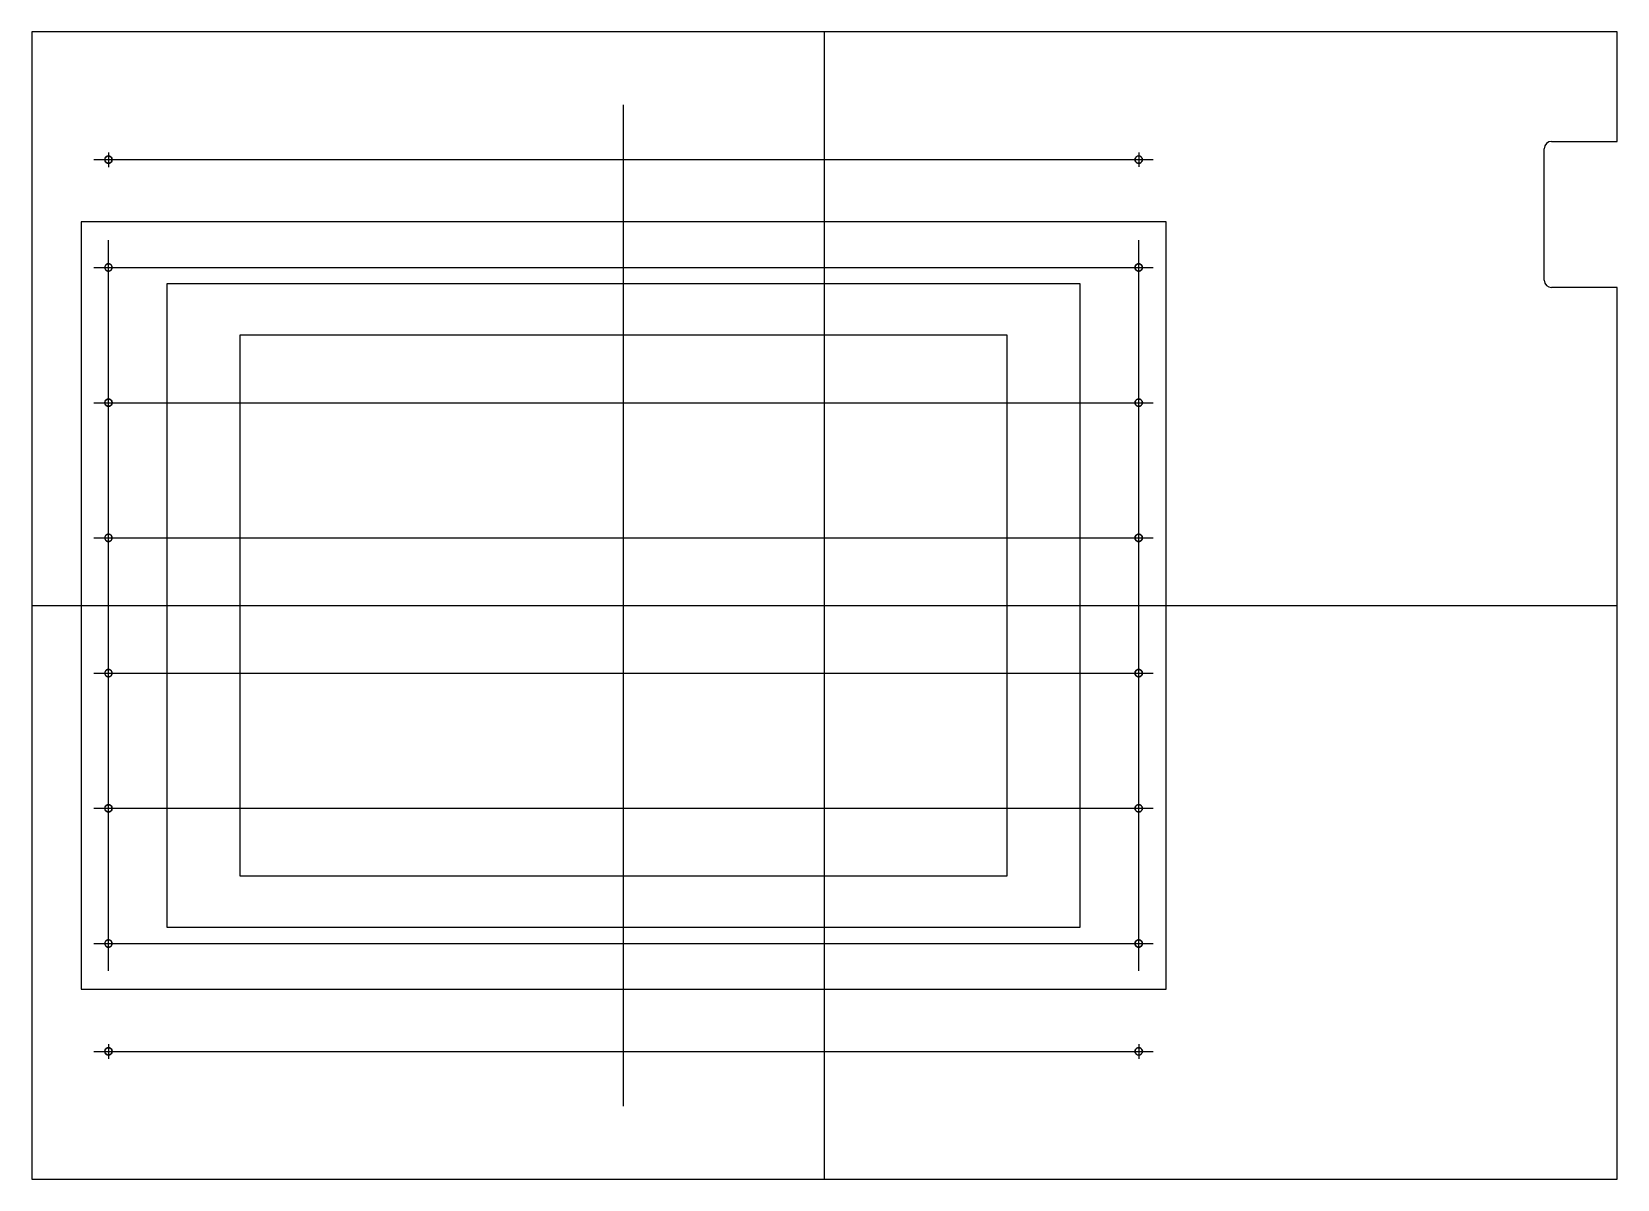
# Model space of a CAD drawing. Header units: millimetres. Extents: x -217 to 217, y -157 to 157.
import ezdxf

# ---------------------------------------------------------------- set-up
doc = ezdxf.new("R2010")
doc.units = ezdxf.units.MM
doc.header["$MEASUREMENT"] = 0
doc.layers.add('Default', color=7, linetype='Continuous', true_color=0x000000)

msp = doc.modelspace()

# ---------------------------------------------------------------- linework, layer by layer
at = {"layer": 'Default'}
for p, q in [((0, -157, -10), (0, 157, -10)), ((0, -157, -8), (0, 157, -8)), ((197.59, 126.41, -8), (197.59, 126.41, -10)), ((199, 127, -10), (199, 127, -8)), ((199, 127, -9), (217, 127, -9)), ((208, 127, -8), (208, 127, -10)), ((-197, 122, -10), (-197, 122, -8)), ((-196, 123, -10), (-196, 123, -8)), ((-195, 122, -10), (-195, 122, -8)), ((85, 122, -10), (85, 122, -8)), ((86, 123, -10), (86, 123, -8)), ((87, 122, -10), (87, 122, -8)), ((197, 125, -10), (197, 125, -8)), ((197, 89, -9), (197, 125, -9)), ((-196, 121, -10), (-196, 121, -8)), ((86, 121, -10), (86, 121, -8)), ((197, 107, -8), (197, 107, -10)), ((-197, 92.5, -10), (-197, 92.5, -8)), ((-196, 93.5, -10), (-196, 93.5, -8)), ((-196, 91.5, -10), (-196, 91.5, -8)), ((-195, 92.5, -10), (-195, 92.5, -8)), ((85, 92.5, -10), (85, 92.5, -8)), ((86, 93.5, -10), (86, 93.5, -8)), ((86, 91.5, -10), (86, 91.5, -8)), ((87, 92.5, -10), (87, 92.5, -8)), ((197, 89, -10), (197, 89, -8)), ((197.59, 87.59, -8), (197.59, 87.59, -10)), ((199, 87, -8), (199, 87, -10)), ((217, 87, -9), (199, 87, -9)), ((208, 87, -8), (208, 87, -10)), ((-196, 56.5, -10), (-196, 56.5, -8)), ((86, 56.5, -10), (86, 56.5, -8)), ((-197, 55.5, -10), (-197, 55.5, -8)), ((-196, 54.5, -10), (-196, 54.5, -8)), ((-195, 55.5, -10), (-195, 55.5, -8)), ((85, 55.5, -10), (85, 55.5, -8)), ((86, 54.5, -10), (86, 54.5, -8)), ((87, 55.5, -10), (87, 55.5, -8)), ((-197, 18.5, -10), (-197, 18.5, -8)), ((-196, 19.5, -10), (-196, 19.5, -8)), ((-196, 17.5, -10), (-196, 17.5, -8)), ((-195, 18.5, -10), (-195, 18.5, -8)), ((85, 18.5, -10), (85, 18.5, -8)), ((86, 19.5, -10), (86, 19.5, -8)), ((86, 17.5, -10), (86, 17.5, -8)), ((87, 18.5, -10), (87, 18.5, -8)), ((-217, 0, -10), (217, 0, -10)), ((-217, 0, -8), (217, 0, -8)), ((-197, -18.5, -10), (-197, -18.5, -8)), ((-196, -17.5, -10), (-196, -17.5, -8)), ((-196, -19.5, -10), (-196, -19.5, -8)), ((-195, -18.5, -10), (-195, -18.5, -8)), ((85, -18.5, -10), (85, -18.5, -8)), ((86, -17.5, -10), (86, -17.5, -8)), ((86, -19.5, -10), (86, -19.5, -8)), ((87, -18.5, -10), (87, -18.5, -8)), ((-197, -55.5, -10), (-197, -55.5, -8)), ((-196, -54.5, -10), (-196, -54.5, -8)), ((-195, -55.5, -10), (-195, -55.5, -8)), ((85, -55.5, -10), (85, -55.5, -8)), ((86, -54.5, -10), (86, -54.5, -8)), ((87, -55.5, -10), (87, -55.5, -8)), ((-196, -56.5, -10), (-196, -56.5, -8)), ((86, -56.5, -10), (86, -56.5, -8)), ((-197, -92.5, -10), (-197, -92.5, -8)), ((-196, -91.5, -10), (-196, -91.5, -8)), ((-196, -93.5, -10), (-196, -93.5, -8)), ((-195, -92.5, -10), (-195, -92.5, -8)), ((85, -92.5, -10), (85, -92.5, -8)), ((86, -91.5, -10), (86, -91.5, -8)), ((86, -93.5, -10), (86, -93.5, -8)), ((87, -92.5, -10), (87, -92.5, -8)), ((-196, -121, -10), (-196, -121, -8)), ((86, -121, -10), (86, -121, -8)), ((-197, -122, -10), (-197, -122, -8)), ((-196, -123, -10), (-196, -123, -8)), ((-195, -122, -10), (-195, -122, -8)), ((85, -122, -10), (85, -122, -8)), ((86, -123, -10), (86, -123, -8)), ((87, -122, -10), (87, -122, -8))]:
    msp.add_line(p, q, dxfattribs=at)
for points in [[(-55, -137), (-55, 137)], [(-200, 122), (90, 122)], [(-196, 123.99), (-196, 119.97)], [(86, 123.99), (86, 119.99)], [(-196, -100), (-196, 100)], [(86, -100), (86, 100)], [(-200, 92.5), (90, 92.5)], [(-200, 55.5), (90, 55.5)], [(-200, 18.5), (90, 18.5)], [(-200, -18.5), (90, -18.5)], [(-200, -55.5), (90, -55.5)], [(-200, -92.5), (90, -92.5)], [(-196, -120.01), (-196, -124.01)], [(86, -120), (86, -124)], [(-200, -122), (90, -122)]]:
    msp.add_lwpolyline(points, dxfattribs=at)
for points in [[(-203.5, -105), (93.5, -105), (93.5, 105), (-203.5, 105)], [(-180, -88), (70, -88), (70, 88), (-180, 88)], [(-160, -74), (50, -74), (50, 74), (-160, 74)]]:
    msp.add_lwpolyline(points, close=True, dxfattribs=at)
for centre in [(-196, 122, -9), (86, 122, -9), (-196, 92.5, -9), (86, 92.5, -9), (-196, 55.5, -9), (86, 55.5, -9), (-196, 18.5, -9), (86, 18.5, -9), (-196, -18.5, -9), (86, -18.5, -9), (-196, -55.5, -9), (86, -55.5, -9), (-196, -92.5, -9), (86, -92.5, -9), (-196, -122, -9), (86, -122, -9)]:
    msp.add_circle(centre, 1, dxfattribs=at)
for centre, start, end in [((199, 125, -10), 90, 180), ((199, 125, -8), 90, 180), ((199, 125, -9), 90, 180), ((199, 89, -10), 180, 270), ((199, 89, -8), 180, 270), ((199, 89, -9), 180, 270)]:
    msp.add_arc(centre, 2, start, end, dxfattribs=at)
for points in [[(217, 157, -10), (0, 157, -10), (-217, 157, -10)], [(-217, 157, -10), (-217, 157, -9), (-217, 157, -8)], [(217, 157, -8), (0, 157, -8), (-217, 157, -8)], [(-217, 157, -10), (-217, 0, -10), (-217, -157, -10)], [(-217, 157, -8), (-217, 0, -8), (-217, -157, -8)], [(217, 157, -9), (0, 157, -9), (-217, 157, -9)], [(-217, 157, -9), (-217, 0, -9), (-217, -157, -9)], [(0, 157, -10), (0, 157, -9), (0, 157, -8)], [(217, 157, -10), (217, 157, -9), (217, 157, -8)], [(217, 127, -10), (217, 142, -10), (217, 157, -10)], [(217, 127, -8), (217, 142, -8), (217, 157, -8)], [(217, 127, -9), (217, 142, -9), (217, 157, -9)], [(199, 127, -10), (208, 127, -10), (217, 127, -10)], [(199, 127, -8), (208, 127, -8), (217, 127, -8)], [(217, 127, -8), (217, 127, -9), (217, 127, -10)], [(197, 89, -10), (197, 107, -10), (197, 125, -10)], [(197, 89, -8), (197, 107, -8), (197, 125, -8)], [(217, 87, -10), (208, 87, -10), (199, 87, -10)], [(217, 87, -8), (208, 87, -8), (199, 87, -8)], [(217, -157, -10), (217, -35, -10), (217, 87, -10)], [(217, -157, -8), (217, -35, -8), (217, 87, -8)], [(217, 87, -10), (217, 87, -9), (217, 87, -8)], [(217, -157, -9), (217, -35, -9), (217, 87, -9)], [(-217, 0, -10), (-217, 0, -9), (-217, 0, -8)], [(217, -35, -10), (217, -35, -9), (217, -35, -8)], [(-217, -157, -10), (0, -157, -10), (217, -157, -10)], [(-217, -157, -8), (0, -157, -8), (217, -157, -8)], [(-217, -157, -10), (-217, -157, -9), (-217, -157, -8)], [(-217, -157, -9), (0, -157, -9), (217, -157, -9)], [(0, -157, -10), (0, -157, -9), (0, -157, -8)], [(217, -157, -10), (217, -157, -9), (217, -157, -8)]]:
    msp.add_open_spline(points, degree=2, dxfattribs=at)
for points, weights, knots in [([(-195, 122, -10), (-195, 121, -10), (-196, 121, -10), (-197, 121, -10), (-197, 122, -10), (-197, 123, -10), (-196, 123, -10), (-195, 123, -10), (-195, 122, -10)], [1, 0.707106781187, 1, 0.707106781187, 1, 0.707106781187, 1, 0.707106851018, 0.999999860338], [-6.283185, -6.283185, -6.283185, -4.712389, -4.712389, -3.141592, -3.141592, -1.570796, -1.570796, 0, 0, 0]), ([(-195, 122, -8), (-195, 121, -8), (-196, 121, -8), (-197, 121, -8), (-197, 122, -8), (-197, 123, -8), (-196, 123, -8), (-195, 123, -8), (-195, 122, -8)], [1, 0.707106781187, 1, 0.707106781187, 1, 0.707106781187, 1, 0.707106851018, 0.999999860338], [-6.283185, -6.283185, -6.283185, -4.712389, -4.712389, -3.141592, -3.141592, -1.570796, -1.570796, 0, 0, 0]), ([(87, 122, -10), (87, 121, -10), (86, 121, -10), (85, 121, -10), (85, 122, -10), (85, 123, -10), (86, 123, -10), (87, 123, -10), (87, 122, -10)], [0.999999860338, 0.707106851018, 1, 0.707106781187, 1, 0.707106781187, 1, 0.707106851018, 0.999999860338], [-6.283185, -6.283185, -6.283185, -4.712389, -4.712389, -3.141593, -3.141593, -1.570796, -1.570796, 0, 0, 0]), ([(87, 122, -8), (87, 121, -8), (86, 121, -8), (85, 121, -8), (85, 122, -8), (85, 123, -8), (86, 123, -8), (87, 123, -8), (87, 122, -8)], [0.999999860338, 0.707106851018, 1, 0.707106781187, 1, 0.707106781187, 1, 0.707106851018, 0.999999860338], [-6.283185, -6.283185, -6.283185, -4.712389, -4.712389, -3.141593, -3.141593, -1.570796, -1.570796, 0, 0, 0]), ([(-195, 92.5, -10), (-195, 91.5, -10), (-196, 91.5, -10), (-197, 91.5, -10), (-197, 92.5, -10), (-197, 93.5, -10), (-196, 93.5, -10), (-195, 93.5, -10), (-195, 92.5, -10)], [0.999999860338, 0.707106851018, 1, 0.707106781187, 1, 0.707106781187, 1, 0.707106781187, 1], [-6.283185, -6.283185, -6.283185, -4.712389, -4.712389, -3.141593, -3.141593, -1.570796, -1.570796, 0, 0, 0]), ([(-195, 92.5, -8), (-195, 91.5, -8), (-196, 91.5, -8), (-197, 91.5, -8), (-197, 92.5, -8), (-197, 93.5, -8), (-196, 93.5, -8), (-195, 93.5, -8), (-195, 92.5, -8)], [0.999999860338, 0.707106851018, 1, 0.707106781187, 1, 0.707106781187, 1, 0.707106781187, 1], [-6.283185, -6.283185, -6.283185, -4.712389, -4.712389, -3.141593, -3.141593, -1.570796, -1.570796, 0, 0, 0]), ([(87, 92.5, -10), (87, 91.5, -10), (86, 91.5, -10), (85, 91.5, -10), (85, 92.5, -10), (85, 93.5, -10), (86, 93.5, -10), (87, 93.5, -10), (87, 92.5, -10)], [0.999999860338, 0.707106851018, 1, 0.707106781187, 1, 0.707106781187, 1, 0.707106781187, 1], [-6.283185, -6.283185, -6.283185, -4.712389, -4.712389, -3.141593, -3.141593, -1.570796, -1.570796, 0, 0, 0]), ([(87, 92.5, -8), (87, 91.5, -8), (86, 91.5, -8), (85, 91.5, -8), (85, 92.5, -8), (85, 93.5, -8), (86, 93.5, -8), (87, 93.5, -8), (87, 92.5, -8)], [0.999999860338, 0.707106851018, 1, 0.707106781187, 1, 0.707106781187, 1, 0.707106781187, 1], [-6.283185, -6.283185, -6.283185, -4.712389, -4.712389, -3.141593, -3.141593, -1.570796, -1.570796, 0, 0, 0]), ([(-195, 55.5, -10), (-195, 54.5, -10), (-196, 54.5, -10), (-197, 54.5, -10), (-197, 55.5, -10), (-197, 56.5, -10), (-196, 56.5, -10), (-195, 56.5, -10), (-195, 55.5, -10)], [1, 0.707106781187, 1, 0.707106781187, 1, 0.707106781187, 1, 0.707106851018, 0.999999860338], [-6.283185, -6.283185, -6.283185, -4.712389, -4.712389, -3.141592, -3.141592, -1.570796, -1.570796, 0, 0, 0]), ([(-195, 55.5, -8), (-195, 54.5, -8), (-196, 54.5, -8), (-197, 54.5, -8), (-197, 55.5, -8), (-197, 56.5, -8), (-196, 56.5, -8), (-195, 56.5, -8), (-195, 55.5, -8)], [1, 0.707106781187, 1, 0.707106781187, 1, 0.707106781187, 1, 0.707106851018, 0.999999860338], [-6.283185, -6.283185, -6.283185, -4.712389, -4.712389, -3.141592, -3.141592, -1.570796, -1.570796, 0, 0, 0]), ([(87, 55.5, -10), (87, 54.5, -10), (86, 54.5, -10), (85, 54.5, -10), (85, 55.5, -10), (85, 56.5, -10), (86, 56.5, -10), (87, 56.5, -10), (87, 55.5, -10)], [1, 0.707106781187, 1, 0.707106781187, 1, 0.707106781187, 1, 0.707106851018, 0.999999860338], [-6.283185, -6.283185, -6.283185, -4.712389, -4.712389, -3.141592, -3.141592, -1.570796, -1.570796, 0, 0, 0]), ([(87, 55.5, -8), (87, 54.5, -8), (86, 54.5, -8), (85, 54.5, -8), (85, 55.5, -8), (85, 56.5, -8), (86, 56.5, -8), (87, 56.5, -8), (87, 55.5, -8)], [1, 0.707106781187, 1, 0.707106781187, 1, 0.707106781187, 1, 0.707106851018, 0.999999860338], [-6.283185, -6.283185, -6.283185, -4.712389, -4.712389, -3.141592, -3.141592, -1.570796, -1.570796, 0, 0, 0]), ([(-195, 18.5, -10), (-195, 17.5, -10), (-196, 17.5, -10), (-197, 17.5, -10), (-197, 18.5, -10), (-197, 19.5, -10), (-196, 19.5, -10), (-195, 19.5, -10), (-195, 18.5, -10)], [1, 0.707106781187, 1, 0.707106781187, 1, 0.707106781187, 1, 0.707106851018, 0.999999860338], [-6.283185, -6.283185, -6.283185, -4.712389, -4.712389, -3.141592, -3.141592, -1.570796, -1.570796, 0, 0, 0]), ([(-195, 18.5, -8), (-195, 17.5, -8), (-196, 17.5, -8), (-197, 17.5, -8), (-197, 18.5, -8), (-197, 19.5, -8), (-196, 19.5, -8), (-195, 19.5, -8), (-195, 18.5, -8)], [1, 0.707106781187, 1, 0.707106781187, 1, 0.707106781187, 1, 0.707106851018, 0.999999860338], [-6.283185, -6.283185, -6.283185, -4.712389, -4.712389, -3.141592, -3.141592, -1.570796, -1.570796, 0, 0, 0]), ([(87, 18.5, -10), (87, 17.5, -10), (86, 17.5, -10), (85, 17.5, -10), (85, 18.5, -10), (85, 19.5, -10), (86, 19.5, -10), (87, 19.5, -10), (87, 18.5, -10)], [1, 0.707106781187, 1, 0.707106781187, 1, 0.707106781187, 1, 0.707106851018, 0.999999860338], [-6.283185, -6.283185, -6.283185, -4.712389, -4.712389, -3.141592, -3.141592, -1.570796, -1.570796, 0, 0, 0]), ([(87, 18.5, -8), (87, 17.5, -8), (86, 17.5, -8), (85, 17.5, -8), (85, 18.5, -8), (85, 19.5, -8), (86, 19.5, -8), (87, 19.5, -8), (87, 18.5, -8)], [1, 0.707106781187, 1, 0.707106781187, 1, 0.707106781187, 1, 0.707106851018, 0.999999860338], [-6.283185, -6.283185, -6.283185, -4.712389, -4.712389, -3.141592, -3.141592, -1.570796, -1.570796, 0, 0, 0]), ([(-195, -18.5, -10), (-195, -19.5, -10), (-196, -19.5, -10), (-197, -19.5, -10), (-197, -18.5, -10), (-197, -17.5, -10), (-196, -17.5, -10), (-195, -17.5, -10), (-195, -18.5, -10)], [0.999999860338, 0.707106851018, 1, 0.707106781187, 1, 0.707106781187, 1, 0.707106781187, 1], [-6.283185, -6.283185, -6.283185, -4.712389, -4.712389, -3.141593, -3.141593, -1.570796, -1.570796, 0, 0, 0]), ([(-195, -18.5, -8), (-195, -19.5, -8), (-196, -19.5, -8), (-197, -19.5, -8), (-197, -18.5, -8), (-197, -17.5, -8), (-196, -17.5, -8), (-195, -17.5, -8), (-195, -18.5, -8)], [0.999999860338, 0.707106851018, 1, 0.707106781187, 1, 0.707106781187, 1, 0.707106781187, 1], [-6.283185, -6.283185, -6.283185, -4.712389, -4.712389, -3.141593, -3.141593, -1.570796, -1.570796, 0, 0, 0]), ([(87, -18.5, -10), (87, -19.5, -10), (86, -19.5, -10), (85, -19.5, -10), (85, -18.5, -10), (85, -17.5, -10), (86, -17.5, -10), (87, -17.5, -10), (87, -18.5, -10)], [1, 0.707106781187, 1, 0.707106781187, 1, 0.707106781187, 1, 0.707106851018, 0.999999860338], [-6.283185, -6.283185, -6.283185, -4.712389, -4.712389, -3.141592, -3.141592, -1.570796, -1.570796, 0, 0, 0]), ([(87, -18.5, -8), (87, -19.5, -8), (86, -19.5, -8), (85, -19.5, -8), (85, -18.5, -8), (85, -17.5, -8), (86, -17.5, -8), (87, -17.5, -8), (87, -18.5, -8)], [1, 0.707106781187, 1, 0.707106781187, 1, 0.707106781187, 1, 0.707106851018, 0.999999860338], [-6.283185, -6.283185, -6.283185, -4.712389, -4.712389, -3.141592, -3.141592, -1.570796, -1.570796, 0, 0, 0]), ([(-195, -55.5, -10), (-195, -56.5, -10), (-196, -56.5, -10), (-197, -56.5, -10), (-197, -55.5, -10), (-197, -54.5, -10), (-196, -54.5, -10), (-195, -54.5, -10), (-195, -55.5, -10)], [1, 0.707106781187, 1, 0.707106781187, 1, 0.707106781187, 1, 0.707106781187, 1], [-6.283185, -6.283185, -6.283185, -4.712389, -4.712389, -3.141593, -3.141593, -1.570796, -1.570796, 0, 0, 0]), ([(-195, -55.5, -8), (-195, -56.5, -8), (-196, -56.5, -8), (-197, -56.5, -8), (-197, -55.5, -8), (-197, -54.5, -8), (-196, -54.5, -8), (-195, -54.5, -8), (-195, -55.5, -8)], [1, 0.707106781187, 1, 0.707106781187, 1, 0.707106781187, 1, 0.707106781187, 1], [-6.283185, -6.283185, -6.283185, -4.712389, -4.712389, -3.141593, -3.141593, -1.570796, -1.570796, 0, 0, 0]), ([(87, -55.5, -10), (87, -56.5, -10), (86, -56.5, -10), (85, -56.5, -10), (85, -55.5, -10), (85, -54.5, -10), (86, -54.5, -10), (87, -54.5, -10), (87, -55.5, -10)], [1, 0.707106781187, 1, 0.707106781187, 1, 0.707106781187, 1, 0.707106851018, 0.999999860338], [-6.283185, -6.283185, -6.283185, -4.712389, -4.712389, -3.141592, -3.141592, -1.570796, -1.570796, 0, 0, 0]), ([(87, -55.5, -8), (87, -56.5, -8), (86, -56.5, -8), (85, -56.5, -8), (85, -55.5, -8), (85, -54.5, -8), (86, -54.5, -8), (87, -54.5, -8), (87, -55.5, -8)], [1, 0.707106781187, 1, 0.707106781187, 1, 0.707106781187, 1, 0.707106851018, 0.999999860338], [-6.283185, -6.283185, -6.283185, -4.712389, -4.712389, -3.141592, -3.141592, -1.570796, -1.570796, 0, 0, 0]), ([(-195, -92.5, -10), (-195, -93.5, -10), (-196, -93.5, -10), (-197, -93.5, -10), (-197, -92.5, -10), (-197, -91.5, -10), (-196, -91.5, -10), (-195, -91.5, -10), (-195, -92.5, -10)], [1, 0.707106781187, 1, 0.707106781187, 1, 0.707106781187, 1, 0.707106781187, 1], [-6.283185, -6.283185, -6.283185, -4.712389, -4.712389, -3.141593, -3.141593, -1.570796, -1.570796, 0, 0, 0]), ([(-195, -92.5, -8), (-195, -93.5, -8), (-196, -93.5, -8), (-197, -93.5, -8), (-197, -92.5, -8), (-197, -91.5, -8), (-196, -91.5, -8), (-195, -91.5, -8), (-195, -92.5, -8)], [1, 0.707106781187, 1, 0.707106781187, 1, 0.707106781187, 1, 0.707106781187, 1], [-6.283185, -6.283185, -6.283185, -4.712389, -4.712389, -3.141593, -3.141593, -1.570796, -1.570796, 0, 0, 0]), ([(87, -92.5, -10), (87, -93.5, -10), (86, -93.5, -10), (85, -93.5, -10), (85, -92.5, -10), (85, -91.5, -10), (86, -91.5, -10), (87, -91.5, -10), (87, -92.5, -10)], [1, 0.707106781187, 1, 0.707106781187, 1, 0.707106781187, 1, 0.707106781187, 1], [-6.283185, -6.283185, -6.283185, -4.712389, -4.712389, -3.141593, -3.141593, -1.570796, -1.570796, 0, 0, 0]), ([(87, -92.5, -8), (87, -93.5, -8), (86, -93.5, -8), (85, -93.5, -8), (85, -92.5, -8), (85, -91.5, -8), (86, -91.5, -8), (87, -91.5, -8), (87, -92.5, -8)], [1, 0.707106781187, 1, 0.707106781187, 1, 0.707106781187, 1, 0.707106781187, 1], [-6.283185, -6.283185, -6.283185, -4.712389, -4.712389, -3.141593, -3.141593, -1.570796, -1.570796, 0, 0, 0]), ([(-195, -122, -10), (-195, -123, -10), (-196, -123, -10), (-197, -123, -10), (-197, -122, -10), (-197, -121, -10), (-196, -121, -10), (-195, -121, -10), (-195, -122, -10)], [1, 0.707106781187, 1, 0.707106781187, 1, 0.707106781187, 1, 0.707106781187, 1], [-6.283185, -6.283185, -6.283185, -4.712389, -4.712389, -3.141593, -3.141593, -1.570796, -1.570796, 0, 0, 0]), ([(-195, -122, -8), (-195, -123, -8), (-196, -123, -8), (-197, -123, -8), (-197, -122, -8), (-197, -121, -8), (-196, -121, -8), (-195, -121, -8), (-195, -122, -8)], [1, 0.707106781187, 1, 0.707106781187, 1, 0.707106781187, 1, 0.707106781187, 1], [-6.283185, -6.283185, -6.283185, -4.712389, -4.712389, -3.141593, -3.141593, -1.570796, -1.570796, 0, 0, 0]), ([(87, -122, -10), (87, -123, -10), (86, -123, -10), (85, -123, -10), (85, -122, -10), (85, -121, -10), (86, -121, -10), (87, -121, -10), (87, -122, -10)], [0.999999860338, 0.707106851018, 1, 0.707106781187, 1, 0.707106781187, 1, 0.707106851018, 0.999999860338], [-6.283185, -6.283185, -6.283185, -4.712389, -4.712389, -3.141593, -3.141593, -1.570796, -1.570796, 0, 0, 0]), ([(87, -122, -8), (87, -123, -8), (86, -123, -8), (85, -123, -8), (85, -122, -8), (85, -121, -8), (86, -121, -8), (87, -121, -8), (87, -122, -8)], [0.999999860338, 0.707106851018, 1, 0.707106781187, 1, 0.707106781187, 1, 0.707106851018, 0.999999860338], [-6.283185, -6.283185, -6.283185, -4.712389, -4.712389, -3.141593, -3.141593, -1.570796, -1.570796, 0, 0, 0])]:
    msp.add_rational_spline(points, weights, degree=2, knots=knots, dxfattribs=at)

doc.saveas('drawing.dxf')
